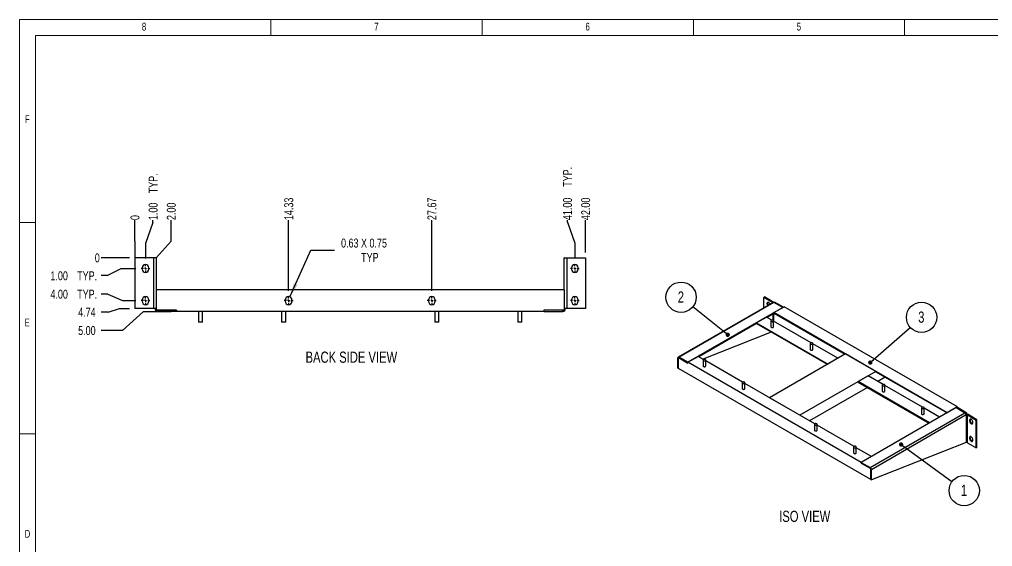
# Model space of a CAD drawing. Header units: inches. Extents: x 0 to 16.5, y 0 to 11.7.
# Drawn here: x 0.02 to 9.09, y 6.76 to 11.67 of the extents above; entities that cross this region are included whole.
import ezdxf

# ---------------------------------------------------------------- set-up
doc = ezdxf.new("R2010")
doc.units = ezdxf.units.IN
doc.header["$MEASUREMENT"] = 0
doc.linetypes.add('CENTERX2', pattern=[0.8, 0.5, -0.1, 0.1, -0.1])
doc.layers.add('FORMAT', color=7, linetype='Continuous')
doc.styles.add('SLDTEXTSTYLE0', font='TXT', dxfattribs={"width": 0.75})
doc.dimstyles.new('SLDDIMSTYLE2', dxfattribs={"dimtxt": 0.18, "dimasz": 0.04, "dimexe": 0, "dimexo": 0.0625, "dimgap": 0, "dimtad": 0, "dimtih": 1, "dimtoh": 1, "dimdec": 0, "dimrnd": 1e-09, "dimzin": 0, "dimdsep": 46, "dimtxsty": 'Standard', "dimblk1": 'DOT', "dimblk2": 'DOT', "dimsah": 1, "dimcen": 0.09, "dimadec": 0, "dimazin": 0, "dimtfac": 0.04, "dimtdec": 0, "dimtofl": 0, "dimtmove": 0, "dimatfit": 3, "dimldrblk": 'DOT', "dimfxl": 0, "dimfrac": 2, "dimtolj": 1, "dimtzin": 0, "dimarcsym": 0})
doc.dimstyles.new('SLDDIMSTYLE3', dxfattribs={"dimtxt": 0.084961, "dimasz": 0.13, "dimexe": 0, "dimexo": 0.0625, "dimgap": 0.02124, "dimtad": 0, "dimtih": 1, "dimtoh": 1, "dimdec": 0, "dimlfac": 10, "dimrnd": 1e-09, "dimdsep": 46, "dimtxsty": 'SLDTEXTSTYLE0', "dimblk1": 'NONE', "dimblk2": 'NONE', "dimsah": 1, "dimcen": 0.09, "dimadec": 0, "dimazin": 2, "dimtfac": 1, "dimtdec": 0, "dimtofl": 0, "dimtmove": 0, "dimatfit": 3, "dimldrblk": 'NONE', "dimfxl": 0, "dimfrac": 2, "dimtolj": 1, "dimtzin": 12, "dimarcsym": 0})
doc.dimstyles.new('SLDDIMSTYLE4', dxfattribs={"dimtxt": 0.084961, "dimasz": 0.13, "dimexe": 0, "dimexo": 0.0625, "dimgap": 0.02124, "dimtad": 0, "dimtih": 1, "dimtoh": 1, "dimlfac": 10, "dimrnd": 1e-09, "dimzin": 4, "dimdsep": 46, "dimtxsty": 'SLDTEXTSTYLE0', "dimblk1": 'NONE', "dimblk2": 'NONE', "dimsah": 1, "dimcen": 0.09, "dimadec": 0, "dimazin": 1, "dimtfac": 1, "dimtofl": 0, "dimtmove": 0, "dimatfit": 3, "dimldrblk": 'NONE', "dimfxl": 0, "dimfrac": 2, "dimtolj": 1, "dimtzin": 12, "dimarcsym": 0})
doc.dimstyles.new('SLDDIMSTYLE5', dxfattribs={"dimtxt": 0.084961, "dimasz": 0.13, "dimexe": 0, "dimexo": 0.0625, "dimgap": 0.02124, "dimtad": 0, "dimtih": 1, "dimtoh": 1, "dimlfac": 10, "dimrnd": 1e-09, "dimzin": 4, "dimdsep": 46, "dimtxsty": 'SLDTEXTSTYLE0', "dimblk1": 'NONE', "dimblk2": 'NONE', "dimsah": 1, "dimcen": 0.09, "dimadec": 0, "dimazin": 1, "dimtfac": 1, "dimtofl": 0, "dimtmove": 0, "dimatfit": 3, "dimldrblk": 'NONE', "dimfxl": 0, "dimfrac": 2, "dimtolj": 1, "dimtzin": 12, "dimarcsym": 0})
doc.dimstyles.new('SLDDIMSTYLE6', dxfattribs={"dimtxt": 0.084961, "dimasz": 0.13, "dimexe": 0, "dimexo": 0.0625, "dimgap": 0.02124, "dimtad": 0, "dimtih": 1, "dimtoh": 1, "dimlfac": 10, "dimrnd": 1e-09, "dimzin": 12, "dimdsep": 46, "dimtxsty": 'SLDTEXTSTYLE0', "dimblk1": 'NONE', "dimblk2": 'NONE', "dimsah": 1, "dimcen": 0.09, "dimadec": 0, "dimazin": 3, "dimtfac": 1, "dimtofl": 0, "dimtmove": 0, "dimatfit": 3, "dimldrblk": 'NONE', "dimfxl": 0, "dimfrac": 2, "dimtolj": 1, "dimtzin": 12, "dimarcsym": 0})
doc.dimstyles.new('SLDDIMSTYLE7', dxfattribs={"dimtxt": 0.084961, "dimasz": 0.13, "dimexe": 0, "dimexo": 0.0625, "dimgap": 0.02124, "dimtad": 0, "dimtih": 1, "dimtoh": 1, "dimlfac": 10, "dimrnd": 1e-09, "dimzin": 12, "dimdsep": 46, "dimtxsty": 'SLDTEXTSTYLE0', "dimsah": 1, "dimcen": 0, "dimadec": 0, "dimazin": 3, "dimtfac": 1, "dimtofl": 0, "dimtmove": 0, "dimatfit": 3, "dimfxl": 0, "dimfrac": 2, "dimtolj": 1, "dimtzin": 12, "dimarcsym": 0})

# ---------------------------------------------------------------- blocks, each defined once
blk = doc.blocks.new('Drawing View4')
at = {"color": 7, "linetype": 'Continuous', "lineweight": 25}
for p, q in [((-0.0108, 0.0997), (-0.8943, -0.4103)), ((-0.0022, 0.0988), (-0.8856, -0.4112)), ((-0.0901, 0.1496), (-0.0965, 0.1459)), ((-0.0965, 0.0502), (-0.0965, 0.1459)), ((-0.0144, 0.0985), (-0.0965, 0.1459)), ((-0.0081, 0.1022), (-0.0901, 0.1496)), ((-0.064, 0.0903), (-0.0577, 0.094)), ((-0.0577, 0.0872), (-0.0577, 0.094)), ((-0.0081, 0.1022), (-0.0144, 0.0985)), ((-0.0136, 0.098), (-0.0144, 0.0985)), ((-0.0144, 0.0985), (-0.0144, 0.0976)), ((0.0042, 0.1025), (-0.0022, 0.0988)), ((0.0799, 0.0514), (-0.0022, 0.0988)), ((0.0867, 0.0548), (0.0042, 0.1025)), ((0.0799, 0.0514), (-0.8036, -0.4586)), ((-0.064, 0.0835), (-0.064, 0.0903)), ((-0.064, 0.0835), (-0.0577, 0.0872)), ((-0.0017, 0.0038), (0.0926, 0.0582)), ((-0.0017, 0.0038), (-0.0017, 0.0038)), ((1.6128, -0.9282), (-0.0017, 0.0038)), ((0.6641, -0.3806), (-0.0017, 0.0038)), ((0, 0), (0.6617, -0.382)), ((0.0799, 0.0509), (0.0799, 0.0514)), ((1.7071, -0.8738), (0.0926, 0.0582)), ((-0.1667, -0.0914), (-0.0724, -0.037)), ((-0.0217, -0.0663), (-0.0724, -0.037)), ((0.0017, -0.001), (-0.0665, -0.0404)), ((-0.03, -0.073), (-0.03, -0.1275)), ((-0.0081, -0.0683), (-0.0081, -0.0066)), ((-0.005, -0.1275), (-0.005, -0.073)), ((0.3436, -0.2772), (-0.005, -0.0759)), ((-0.003, -0.0771), (-0.003, -0.0037)), ((0.0017, -0.001), (0.6617, -0.382)), ((-0.1633, -0.0962), (-0.7029, -0.4078)), ((-0.6673, -0.4284), (-0.0255, -0.1758)), ((0.4991, -0.4758), (-0.1667, -0.0914)), ((-0.1667, -0.0914), (-0.1667, -0.0914)), ((0.4991, -0.4758), (-0.1667, -0.0914)), ((-0.165, -0.0952), (0.4967, -0.4772)), ((-0.1633, -0.0963), (0.4967, -0.4772)), ((0.3353, -0.284), (0.3353, -0.3384)), ((0.3603, -0.3384), (0.3603, -0.284)), ((0.5934, -0.4214), (0.3603, -0.2868)), ((-0.8915, -0.4219), (-0.8978, -0.4183)), ((-0.8978, -0.513), (-0.8978, -0.4183)), ((-0.8915, -0.5167), (-0.8915, -0.4146)), ((-0.8915, -0.4146), (-0.8031, -0.4656)), ((-0.8915, -0.5167), (-0.8915, -0.4219)), ((-0.8856, -0.4185), (-0.8856, -0.4112)), ((-0.8036, -0.4586), (-0.8856, -0.4112)), ((-0.8036, -0.4659), (-0.8856, -0.4185)), ((-0.8031, -0.4588), (-0.7088, -0.4044)), ((-0.659, -0.4332), (-0.7088, -0.4044)), ((-0.6626, -0.4383), (-0.6626, -0.4927)), ((-0.6376, -0.4927), (-0.6376, -0.4383)), ((-0.2936, -0.6441), (-0.6376, -0.4455)), ((0.6641, -0.3806), (-0.043, -0.7888)), ((0.5934, -0.4214), (0.4991, -0.4758)), ((0.947, -0.5439), (0.6641, -0.3806)), ((-0.8978, -0.513), (-0.8915, -0.5167)), ((0.8998, -1.5508), (-0.8915, -0.5167)), ((-0.8036, -0.4586), (-0.8036, -0.4659)), ((0.8114, -1.3909), (-0.8031, -0.4588)), ((-0.8031, -0.4656), (-0.8031, -0.4588)), ((0.947, -0.5439), (0.2399, -0.9521)), ((0.947, -0.5507), (0.947, -0.5439)), ((1.6128, -0.9283), (0.947, -0.5439)), ((0.8763, -0.5847), (0.782, -0.6391)), ((1.016, -0.6654), (0.8763, -0.5847)), ((0.947, -0.5467), (1.6108, -0.9299)), ((0.9504, -0.5487), (0.947, -0.5507)), ((1.0351, -0.5975), (0.9668, -0.6369)), ((1.035, -0.5975), (1.6108, -0.9299)), ((-0.2973, -0.6492), (-0.2973, -0.7036)), ((-0.2723, -0.7036), (-0.2723, -0.6492)), ((0.3788, -1.0323), (-0.2723, -0.6564)), ((0.8701, -0.6928), (0.3304, -1.0043)), ((1.4478, -1.0235), (0.782, -0.6391)), ((0.782, -0.6391), (0.782, -0.6391)), ((1.4478, -1.0235), (0.782, -0.6391)), ((0.7837, -0.6429), (1.4458, -1.0252)), ((0.8719, -0.6938), (0.8721, -0.694)), ((0.8721, -0.694), (1.4458, -1.0252)), ((1.0078, -0.6721), (1.0078, -0.7266)), ((1.0328, -0.7266), (1.0328, -0.6721)), ((1.3814, -0.8763), (1.0328, -0.675)), ((0.2399, -0.9521), (-0.043, -0.7888)), ((1.6953, -0.8811), (0.8119, -1.3911)), ((1.3731, -0.883), (1.3731, -0.9375)), ((1.3981, -0.9375), (1.3981, -0.883)), ((1.5421, -0.9691), (1.3981, -0.8859)), ((1.7071, -0.8738), (1.6128, -0.9282)), ((1.6953, -0.8811), (1.7774, -0.9285)), ((1.7071, -0.8806), (1.7008, -0.8843)), ((1.7071, -0.8806), (1.7071, -0.8738)), ((1.7955, -0.9316), (1.7071, -0.8806)), ((0.8939, -1.4385), (1.7774, -0.9285)), ((1.7896, -0.9497), (0.9062, -1.4597)), ((1.5421, -0.9691), (1.4478, -1.0235)), ((1.5421, -0.9691), (1.5421, -0.9696)), ((1.6128, -0.9283), (1.6128, -0.9282)), ((1.6129, -0.9288), (1.6128, -0.9283)), ((1.7858, -0.9372), (1.7955, -0.9316)), ((1.7896, -0.9497), (1.7896, -1.2067)), ((1.7955, -0.9431), (1.7955, -0.9316)), ((1.8077, -0.946), (1.8014, -0.9497)), ((1.8014, -1.2077), (1.8014, -0.9497)), ((1.8014, -0.9497), (1.8834, -0.9971)), ((1.8898, -0.9934), (1.8077, -0.946)), ((1.8216, -0.9982), (1.8279, -0.9946)), ((1.8279, -1.0014), (1.8279, -0.9946)), ((1.8834, -0.9971), (1.8898, -0.9934)), ((1.8834, -1.2551), (1.8834, -0.9971)), ((1.8898, -1.2515), (1.8898, -0.9934)), ((0.3751, -1.0373), (0.3751, -1.0918)), ((0.4001, -1.0918), (0.4001, -1.0373)), ((0.7441, -1.2432), (0.4001, -1.0446)), ((1.4478, -1.0235), (1.4478, -1.0235)), ((1.4479, -1.024), (1.4478, -1.0235)), ((1.8216, -0.9982), (1.8216, -1.0051)), ((1.8216, -1.0051), (1.8279, -1.0014)), ((1.851, -1.0221), (1.851, -1.0153)), ((1.8216, -1.1616), (1.8279, -1.1579)), ((1.8216, -1.1616), (1.8216, -1.1684)), ((1.8216, -1.1684), (1.8279, -1.1647)), ((1.8279, -1.1647), (1.8279, -1.1579)), ((1.851, -1.1854), (1.851, -1.1786)), ((0.7405, -1.2483), (0.7405, -1.3027)), ((0.7655, -1.3027), (0.7655, -1.2483)), ((0.9057, -1.3364), (0.7655, -1.2555)), ((1.7896, -1.2067), (0.9062, -1.5544)), ((1.8014, -1.2077), (1.8834, -1.2551)), ((1.8898, -1.2515), (1.8834, -1.2551)), ((0.9057, -1.3364), (0.8114, -1.3909)), ((0.9057, -1.3365), (0.9057, -1.3364)), ((0.9057, -1.337), (0.9057, -1.3365)), ((0.8114, -1.3977), (0.8114, -1.3909)), ((0.8119, -1.3974), (0.8114, -1.3977)), ((0.8114, -1.3977), (0.8998, -1.4487)), ((0.8119, -1.3911), (0.8119, -1.3985)), ((0.8119, -1.3911), (0.8939, -1.4385)), ((0.8119, -1.3985), (0.8939, -1.4458)), ((0.8939, -1.4458), (0.8939, -1.4385)), ((0.8998, -1.5508), (0.8998, -1.4487)), ((0.8998, -1.456), (0.9062, -1.4597)), ((0.8998, -1.5508), (0.8998, -1.456)), ((0.9062, -1.5544), (0.9062, -1.4597)), ((0.8998, -1.5508), (0.9062, -1.5544))]:
    blk.add_line(p, q, dxfattribs=at)
at = {"color": 7, "linetype": 'Continuous', "lineweight": 25, "flags": 128}
for points in [[(-0.064, 0.0903), (-0.0637, 0.0939), (-0.0626, 0.0968), (-0.0608, 0.099), (-0.0585, 0.1004), (-0.0557, 0.1008), (-0.0526, 0.1003), (-0.0493, 0.0988), (-0.046, 0.0965), (-0.0429, 0.0934), (-0.0401, 0.0898), (-0.0378, 0.0857), (-0.0372, 0.0844)], [(-0.0053, 0.1002), (-0.0059, 0.1007), (-0.0081, 0.1022)], [(-0.0264, -0.0782), (-0.0236, -0.0793), (-0.0205, -0.0801), (-0.0171, -0.0803), (-0.0137, -0.0799), (-0.0107, -0.0791), (-0.0081, -0.0778), (-0.0062, -0.0761), (-0.0052, -0.0743), (-0.0051, -0.0723), (-0.0059, -0.0704), (-0.0076, -0.0687), (-0.01, -0.0673), (-0.0129, -0.0663), (-0.0162, -0.0659), (-0.0196, -0.0659), (-0.0229, -0.0665), (-0.0257, -0.0676), (-0.028, -0.0691), (-0.0294, -0.0709), (-0.03, -0.0728), (-0.0297, -0.0748), (-0.0284, -0.0766), (-0.0264, -0.0782)], [(-0.0264, -0.1326), (-0.0236, -0.1338), (-0.0205, -0.1345), (-0.0171, -0.1347), (-0.0137, -0.1344), (-0.0107, -0.1335), (-0.0081, -0.1322), (-0.0062, -0.1306), (-0.0052, -0.1287), (-0.005, -0.1275)], [(0.339, -0.2891), (0.3417, -0.2902), (0.3449, -0.291), (0.3482, -0.2912), (0.3516, -0.2908), (0.3547, -0.29), (0.3572, -0.2887), (0.3591, -0.2871), (0.3601, -0.2852), (0.3603, -0.2832), (0.3595, -0.2813), (0.3578, -0.2796), (0.3554, -0.2782), (0.3524, -0.2772), (0.3491, -0.2768), (0.3457, -0.2768), (0.3425, -0.2774), (0.3396, -0.2785), (0.3374, -0.28), (0.3359, -0.2818), (0.3353, -0.2837), (0.3357, -0.2857), (0.3369, -0.2875), (0.339, -0.2891)], [(0.339, -0.3435), (0.3417, -0.3447), (0.3449, -0.3454), (0.3482, -0.3456), (0.3516, -0.3453), (0.3547, -0.3444), (0.3572, -0.3431), (0.3591, -0.3415), (0.3601, -0.3396), (0.3603, -0.3384)], [(-0.659, -0.4434), (-0.6563, -0.4445), (-0.6531, -0.4453), (-0.6497, -0.4455), (-0.6464, -0.4451), (-0.6433, -0.4443), (-0.6407, -0.443), (-0.6389, -0.4414), (-0.6378, -0.4395), (-0.6377, -0.4375), (-0.6385, -0.4356), (-0.6402, -0.4339), (-0.6426, -0.4325), (-0.6456, -0.4315), (-0.6489, -0.4311), (-0.6523, -0.4311), (-0.6555, -0.4317), (-0.6584, -0.4328), (-0.6606, -0.4343), (-0.6621, -0.4361), (-0.6626, -0.438), (-0.6623, -0.44), (-0.661, -0.4418), (-0.659, -0.4434)], [(-0.659, -0.4978), (-0.6563, -0.499), (-0.6531, -0.4997), (-0.6497, -0.4999), (-0.6464, -0.4996), (-0.6433, -0.4987), (-0.6407, -0.4974), (-0.6389, -0.4958), (-0.6378, -0.4939), (-0.6376, -0.4927)], [(-0.2936, -0.6543), (-0.2909, -0.6555), (-0.2878, -0.6562), (-0.2844, -0.6564), (-0.281, -0.656), (-0.2779, -0.6552), (-0.2754, -0.6539), (-0.2735, -0.6523), (-0.2725, -0.6504), (-0.2724, -0.6484), (-0.2732, -0.6465), (-0.2748, -0.6448), (-0.2772, -0.6434), (-0.2802, -0.6424), (-0.2835, -0.642), (-0.2869, -0.6421), (-0.2902, -0.6426), (-0.293, -0.6437), (-0.2953, -0.6452), (-0.2967, -0.647), (-0.2973, -0.6489), (-0.2969, -0.6509), (-0.2957, -0.6527), (-0.2936, -0.6543)], [(-0.2936, -0.7087), (-0.2909, -0.7099), (-0.2878, -0.7106), (-0.2844, -0.7108), (-0.281, -0.7105), (-0.2779, -0.7096), (-0.2754, -0.7083), (-0.2735, -0.7067), (-0.2725, -0.7048), (-0.2723, -0.7036)], [(1.0114, -0.6772), (1.0141, -0.6784), (1.0173, -0.6792), (1.0207, -0.6794), (1.024, -0.679), (1.0271, -0.6782), (1.0297, -0.6769), (1.0315, -0.6752), (1.0326, -0.6734), (1.0327, -0.6714), (1.0319, -0.6695), (1.0302, -0.6678), (1.0278, -0.6664), (1.0248, -0.6654), (1.0215, -0.665), (1.0181, -0.665), (1.0149, -0.6656), (1.012, -0.6667), (1.0098, -0.6682), (1.0083, -0.67), (1.0078, -0.6719), (1.0081, -0.6739), (1.0094, -0.6757), (1.0114, -0.6772)], [(1.0114, -0.7317), (1.0141, -0.7329), (1.0173, -0.7336), (1.0207, -0.7338), (1.024, -0.7335), (1.0271, -0.7326), (1.0297, -0.7313), (1.0315, -0.7297), (1.0326, -0.7278), (1.0328, -0.7266)], [(1.3768, -0.8882), (1.3795, -0.8893), (1.3826, -0.8901), (1.386, -0.8903), (1.3894, -0.8899), (1.3925, -0.8891), (1.395, -0.8878), (1.3969, -0.8861), (1.3979, -0.8843), (1.398, -0.8823), (1.3972, -0.8804), (1.3956, -0.8787), (1.3931, -0.8773), (1.3902, -0.8763), (1.3869, -0.8759), (1.3835, -0.8759), (1.3802, -0.8765), (1.3774, -0.8776), (1.3751, -0.8791), (1.3737, -0.8809), (1.3731, -0.8828), (1.3735, -0.8848), (1.3747, -0.8866), (1.3768, -0.8882)], [(1.3768, -0.9426), (1.3795, -0.9438), (1.3826, -0.9445), (1.386, -0.9447), (1.3894, -0.9444), (1.3925, -0.9435), (1.395, -0.9422), (1.3969, -0.9406), (1.3979, -0.9387), (1.3981, -0.9375)], [(1.851, -1.0153), (1.8507, -1.0113), (1.8496, -1.007), (1.8478, -1.0028), (1.8455, -0.9988), (1.8427, -0.9951), (1.8396, -0.9921), (1.8363, -0.9897), (1.833, -0.9883), (1.8299, -0.9877), (1.8271, -0.9881), (1.8248, -0.9895), (1.823, -0.9917), (1.8219, -0.9947), (1.8216, -0.9982)], [(0.3788, -1.0425), (0.3815, -1.0436), (0.3847, -1.0444), (0.3881, -1.0446), (0.3914, -1.0442), (0.3945, -1.0434), (0.3971, -1.0421), (0.3989, -1.0404), (0.4, -1.0386), (0.4001, -1.0366), (0.3993, -1.0347), (0.3976, -1.033), (0.3952, -1.0316), (0.3922, -1.0306), (0.3889, -1.0302), (0.3855, -1.0302), (0.3823, -1.0308), (0.3794, -1.0319), (0.3772, -1.0334), (0.3757, -1.0352), (0.3751, -1.0371), (0.3755, -1.0391), (0.3767, -1.0409), (0.3788, -1.0425)], [(1.8216, -1.0051), (1.8219, -1.0091), (1.823, -1.0133), (1.8248, -1.0175), (1.8271, -1.0216), (1.8299, -1.0252), (1.833, -1.0282), (1.8363, -1.0306), (1.8396, -1.032), (1.8427, -1.0326), (1.8455, -1.0322), (1.8478, -1.0308), (1.8496, -1.0286), (1.8507, -1.0256), (1.851, -1.0221)], [(1.8494, -1.0289), (1.849, -1.0289), (1.8459, -1.0284), (1.8426, -1.0269), (1.8394, -1.0246), (1.8363, -1.0215), (1.8335, -1.0179), (1.8311, -1.0139), (1.8294, -1.0096), (1.8283, -1.0054), (1.8279, -1.0014)], [(0.3788, -1.0969), (0.3815, -1.0981), (0.3847, -1.0988), (0.3881, -1.099), (0.3914, -1.0987), (0.3945, -1.0978), (0.3971, -1.0965), (0.3989, -1.0949), (0.4, -1.093), (0.4001, -1.0918)], [(1.851, -1.1786), (1.8507, -1.1746), (1.8496, -1.1703), (1.8478, -1.1661), (1.8455, -1.1621), (1.8427, -1.1584), (1.8396, -1.1554), (1.8363, -1.153), (1.833, -1.1516), (1.8299, -1.151), (1.8271, -1.1515), (1.8248, -1.1528), (1.823, -1.155), (1.8219, -1.158), (1.8216, -1.1616)], [(1.8216, -1.1684), (1.8219, -1.1724), (1.823, -1.1766), (1.8248, -1.1808), (1.8271, -1.1849), (1.8299, -1.1885), (1.833, -1.1916), (1.8363, -1.1939), (1.8396, -1.1953), (1.8427, -1.1959), (1.8455, -1.1955), (1.8478, -1.1941), (1.8496, -1.1919), (1.8507, -1.1889), (1.851, -1.1854)], [(1.8494, -1.1922), (1.849, -1.1922), (1.8459, -1.1917), (1.8426, -1.1902), (1.8394, -1.1879), (1.8363, -1.1848), (1.8335, -1.1812), (1.8311, -1.1772), (1.8294, -1.1729), (1.8283, -1.1687), (1.8279, -1.1647)], [(0.7441, -1.2534), (0.7468, -1.2545), (0.75, -1.2553), (0.7534, -1.2555), (0.7568, -1.2551), (0.7598, -1.2543), (0.7624, -1.253), (0.7643, -1.2514), (0.7653, -1.2495), (0.7654, -1.2475), (0.7646, -1.2456), (0.7629, -1.2439), (0.7605, -1.2425), (0.7576, -1.2415), (0.7542, -1.2411), (0.7508, -1.2411), (0.7476, -1.2417), (0.7448, -1.2428), (0.7425, -1.2443), (0.7411, -1.2461), (0.7405, -1.248), (0.7408, -1.25), (0.7421, -1.2518), (0.7441, -1.2534)], [(0.7441, -1.3078), (0.7468, -1.309), (0.75, -1.3097), (0.7534, -1.3099), (0.7568, -1.3096), (0.7598, -1.3087), (0.7624, -1.3074), (0.7643, -1.3058), (0.7653, -1.3039), (0.7655, -1.3027)]]:
    blk.add_lwpolyline(points, dxfattribs=at)
at = {"color": 7, "linetype": 'Continuous', "lineweight": 25}
for centre, radius, start, end in [((-0.0451, 0.0946), 0.0126, 150.31525, 182.77616), ((-0.0072, 0.0917), 0.0087, 54.38242, 114.30712), ((-0.0342, 0.0845), 0.0298, 181.99066, 207.30241), ((-0.0279, 0.0882), 0.0298, 181.99066, 207.30241), ((0.0022, 0.0033), 0.00399, 172.74417, 235.94365), ((-0.1628, -0.0919), 0.00399, 172.74417, 235.94365), ((-0.0238, -0.1269), 0.00623, 185.38279, 245.93735), ((0.3415, -0.3378), 0.00623, 185.38279, 245.93735), ((-0.8904, -0.417), 0.00756, 50.79671, 189.21404), ((-0.8879, -0.4213), 0.00364, 50.79671, 189.21404), ((-0.6564, -0.4921), 0.00623, 185.38279, 245.93735), ((-0.2911, -0.703), 0.00623, 185.38279, 245.93735), ((0.7859, -0.6396), 0.00399, 172.74417, 235.94365), ((1.014, -0.726), 0.00623, 185.38279, 245.93735), ((1.3793, -0.9369), 0.00623, 185.38279, 245.93735), ((1.7631, -0.9509), 0.0266, 2.60548, 57.39452), ((1.7954, -0.9704), 0.0273, 63.09462, 104.13888), ((1.7955, -0.9611), 0.0128, 62.60967, 117.39033), ((1.8405, -0.994), 0.0126, 150.31525, 182.77616), ((0.3813, -1.0912), 0.00623, 185.38279, 245.93735), ((1.8405, -1.1573), 0.0126, 150.31525, 182.77616), ((1.7955, -1.2191), 0.0128, 62.68379, 100.45625), ((0.7467, -1.3021), 0.00623, 185.38279, 245.93735), ((0.8796, -1.4609), 0.0266, 2.60548, 57.39452), ((0.887, -1.4566), 0.0128, 2.60548, 57.39452)]:
    blk.add_arc(centre, radius, start, end, dxfattribs=at)
blk.add_ellipse((1.7955, -1.2101), major_axis=(0.00831, -0.00185), ratio=0.370945, start_param=1.935965, end_param=2.438553, dxfattribs=at)
blk = doc.blocks.new('SW_NOTE_0_1')
at = {"layer": 'FORMAT', "color": 0}
blk.add_circle((-0.11, 0.0886), 0.1412, dxfattribs=at)
at = {"layer": 'FORMAT', "color": 0, "insert": (-0.1121, 0.1425), "char_height": 0.1042, "attachment_point": 2, "style": 'SLDTEXTSTYLE0'}
blk.add_mtext('2', dxfattribs=at)
blk = doc.blocks.new('_Dot')
at = {"color": 0, "linetype": 'ByBlock', "lineweight": -2}
blk.add_line((-0.5, 0), (-1, 0), dxfattribs=at)
at = {"color": 0, "linetype": 'ByBlock', "const_width": 0.5}
blk.add_lwpolyline([(-0.25, 0, 1), (0.25, 0, 1)], format="xyb", close=True, dxfattribs=at)
blk = doc.blocks.new('SW_NOTE_0_2')
at = {"layer": 'FORMAT', "color": 0}
blk.add_circle((0.1141, -0.0833), 0.1412, dxfattribs=at)
at = {"layer": 'FORMAT', "color": 0, "insert": (0.112, -0.0293), "char_height": 0.1042, "attachment_point": 2, "style": 'SLDTEXTSTYLE0'}
blk.add_mtext('1', dxfattribs=at)
blk = doc.blocks.new('SW_NOTE_0_3')
at = {"layer": 'FORMAT', "color": 0}
blk.add_circle((0.1059, 0.0935), 0.1412, dxfattribs=at)
at = {"layer": 'FORMAT', "color": 0, "insert": (0.1038, 0.1474), "char_height": 0.1042, "attachment_point": 2, "style": 'SLDTEXTSTYLE0'}
blk.add_mtext('3', dxfattribs=at)
blk = doc.blocks.new('Drawing View5')
at = {"color": 7, "linetype": 'Continuous', "lineweight": 25}
for p, q in [((-0.5933, 0.5), (-0.5933, 0.0259)), ((-0.4192, 0.5), (-0.5933, 0.5)), ((-0.4192, 0.5), (-0.4192, 0.0259)), ((-0.3933, 0.498), (-0.3933, 0.2)), ((3.4067, 0.2), (3.4067, 0.498)), ((3.41, 0.5), (3.4327, 0.5)), ((3.4327, 0.5), (3.4327, 0.0259)), ((3.4327, 0.5), (3.6067, 0.5)), ((3.6067, 0.5), (3.6067, 0.0259)), ((-0.5245, 0.4062), (-0.5245, 0.3937)), ((-0.462, 0.3937), (-0.462, 0.4062)), ((3.4755, 0.4062), (3.4755, 0.3937)), ((3.538, 0.3937), (3.538, 0.4062)), ((-0.3933, 0.2), (-0.3933, 0.0125)), ((3.4067, 0.2), (-0.3933, 0.2)), ((3.4067, 0.2), (3.4067, 0.0125)), ((-0.5245, 0.1062), (-0.5245, 0.0937)), ((-0.462, 0.0937), (-0.462, 0.1062)), ((0.8085, 0.1062), (0.8085, 0.0937)), ((0.871, 0.0937), (0.871, 0.1062)), ((2.1425, 0.1062), (2.1425, 0.0937)), ((2.205, 0.0937), (2.205, 0.1062)), ((3.4755, 0.1062), (3.4755, 0.0937)), ((3.538, 0.0937), (3.538, 0.1062)), ((-0.4192, 0.0259), (-0.5933, 0.0259)), ((-0.3933, 0.0259), (-0.4192, 0.0259)), ((-0.2057, 0.0125), (-0.3933, 0.0125)), ((-0.3808, 0), (-0.3808, 0.0125)), ((-0.2067, 0), (-0.3808, 0)), ((-0.2067, 0.0125), (-0.2067, 0)), ((-0.2057, 0.0125), (-0.2057, 0)), ((3.2193, 0), (-0.2057, 0)), ((0, 0), (0, -0.1)), ((0.0375, -0.1), (0.0375, 0)), ((0.775, 0), (0.775, -0.1)), ((0.8125, -0.1), (0.8125, 0)), ((2.2015, 0), (2.2015, -0.1)), ((2.2389, -0.1), (2.2389, 0)), ((2.9765, 0), (2.9765, -0.1)), ((3.0139, -0.1), (3.0139, 0)), ((3.4067, 0.0125), (3.2193, 0.0125)), ((3.2193, 0.0125), (3.2193, 0)), ((3.2202, 0), (3.2202, 0.0125)), ((3.3942, 0), (3.3942, 0.0125)), ((3.4327, 0.0259), (3.4067, 0.0259)), ((3.6067, 0.0259), (3.4327, 0.0259)), ((3.2202, 0), (3.3942, 0)), ((0.0375, -0.1), (0, -0.1)), ((0.8125, -0.1), (0.775, -0.1)), ((2.2389, -0.1), (2.2015, -0.1)), ((3.0139, -0.1), (2.9765, -0.1))]:
    blk.add_line(p, q, dxfattribs=at)
for centre, radius, start, end in [((-0.4933, 0.4062), 0.0313, 0, 180), ((-0.4933, 0.3937), 0.0313, 180, 0), ((3.5067, 0.4062), 0.0312, 0, 180), ((3.5067, 0.3937), 0.0312, 180, 0), ((-0.4933, 0.1062), 0.0313, 0, 180), ((-0.4933, 0.0937), 0.0313, 180, 0), ((0.8398, 0.1062), 0.0312, 0, 180), ((0.8398, 0.0937), 0.0312, 180, 0), ((2.1738, 0.1062), 0.0312, 0, 180), ((2.1738, 0.0937), 0.0312, 180, 0), ((3.5067, 0.1062), 0.0313, 0, 180), ((3.5067, 0.0937), 0.0313, 180, 0), ((-0.3808, 0.0259), 0.026, 180, 270), ((3.3942, 0.0259), 0.0259, 270, 0)]:
    blk.add_arc(centre, radius, start, end, dxfattribs=at)
for centre, major_axis, ratio, start_param, end_param in [((-0.4192, 0.498), (0.026, 0), 0.076599, 0, 1.570796), ((3.4327, 0.498), (0.0259, 0), 0.15902, 2.639004, 3.141593)]:
    blk.add_ellipse(centre, major_axis=major_axis, ratio=ratio, start_param=start_param, end_param=end_param, dxfattribs=at)
blk = doc.blocks.new('_D_2')
at = {"layer": 'FORMAT'}
blk.add_line((1.0438, 9.4545), (0.7813, 9.4545), dxfattribs=at)
at = {"layer": 'FORMAT', "insert": (0.7207, 9.4948), "char_height": 0.0833, "attachment_point": 1, "style": 'SLDTEXTSTYLE0'}
blk.add_mtext('0', dxfattribs=at)
blk = doc.blocks.new('_None')
blk = doc.blocks.new('_D_3')
at = {"layer": 'FORMAT'}
for p, q in [((0.8375, 9.2875), (0.9678, 9.3545)), ((0.9678, 9.3545), (1.1025, 9.3545)), ((0.8375, 9.2875), (0.7813, 9.2875))]:
    blk.add_line(p, q, dxfattribs=at)
at = {"layer": 'FORMAT', "char_height": 0.08333, "attachment_point": 1, "style": 'SLDTEXTSTYLE0'}
for s, insert in [('1.00', (0.3073, 9.3278)), ('TYP.', (0.5567, 9.3278))]:
    blk.add_mtext(s, dxfattribs=dict(at, insert=insert))
blk = doc.blocks.new('_D_4')
at = {"layer": 'FORMAT'}
for p, q in [((0.8437, 9.1158), (0.7813, 9.1158)), ((0.8437, 9.1158), (0.9802, 9.0545)), ((0.9802, 9.0545), (1.1025, 9.0545))]:
    blk.add_line(p, q, dxfattribs=at)
at = {"layer": 'FORMAT', "char_height": 0.08333, "attachment_point": 1, "style": 'SLDTEXTSTYLE0'}
for s, insert in [('4.00', (0.3073, 9.1562)), ('TYP.', (0.5567, 9.1562))]:
    blk.add_mtext(s, dxfattribs=dict(at, insert=insert))
blk = doc.blocks.new('_D_5')
at = {"layer": 'FORMAT'}
for p, q in [((0.8452, 8.9481), (0.952, 8.9804)), ((0.952, 8.9804), (1.0438, 8.9804)), ((0.8452, 8.9481), (0.7813, 8.9481))]:
    blk.add_line(p, q, dxfattribs=at)
at = {"layer": 'FORMAT', "insert": (0.5658, 8.9885), "char_height": 0.08333, "attachment_point": 1, "style": 'SLDTEXTSTYLE0'}
blk.add_mtext('4.74', dxfattribs=at)
blk = doc.blocks.new('_D_6')
at = {"layer": 'FORMAT'}
for p, q in [((0.9782, 8.7772), (1.175, 8.9545)), ((1.175, 8.9545), (1.4313, 8.9545)), ((0.9782, 8.7772), (0.7813, 8.7772))]:
    blk.add_line(p, q, dxfattribs=at)
at = {"layer": 'FORMAT', "insert": (0.5658, 8.8176), "char_height": 0.08333, "attachment_point": 1, "style": 'SLDTEXTSTYLE0'}
blk.add_mtext('5.00', dxfattribs=at)
blk = doc.blocks.new('_D_7')
at = {"layer": 'FORMAT'}
for q in [(1.0938, 9.8051), (1.0938, 9.4545)]:
    blk.add_line((1.0938, 9.6082), q, dxfattribs=at)
at = {"layer": 'FORMAT', "insert": (1.0534, 9.8051), "char_height": 0.0833, "attachment_point": 1, "rotation": 90, "style": 'SLDTEXTSTYLE0'}
blk.add_mtext('0', dxfattribs=at)
blk = doc.blocks.new('_D_8')
at = {"layer": 'FORMAT'}
for p, q in [((1.2631, 9.7825), (1.2631, 9.8051)), ((1.2631, 9.7825), (1.1938, 9.5857)), ((1.1938, 9.5857), (1.1938, 9.4457))]:
    blk.add_line(p, q, dxfattribs=at)
at = {"layer": 'FORMAT', "char_height": 0.08333, "attachment_point": 1, "rotation": 90, "style": 'SLDTEXTSTYLE0'}
for s, insert in [('TYP.', (1.2227, 10.0545)), ('1.00', (1.2227, 9.8051))]:
    blk.add_mtext(s, dxfattribs=dict(at, insert=insert))
blk = doc.blocks.new('_D_9')
at = {"layer": 'FORMAT'}
for q in [(1.4324, 9.8051), (1.2938, 9.4525)]:
    blk.add_line((1.4324, 9.6082), q, dxfattribs=at)
at = {"layer": 'FORMAT', "insert": (1.392, 9.8051), "char_height": 0.08333, "attachment_point": 1, "rotation": 90, "style": 'SLDTEXTSTYLE0'}
blk.add_mtext('2.00', dxfattribs=at)
blk = doc.blocks.new('_D_10')
at = {"layer": 'FORMAT'}
blk.add_line((2.5268, 9.1457), (2.5268, 9.8051), dxfattribs=at)
at = {"layer": 'FORMAT', "insert": (2.4864, 9.8051), "char_height": 0.08333, "attachment_point": 1, "rotation": 90, "style": 'SLDTEXTSTYLE0'}
blk.add_mtext('14.33', dxfattribs=at)
blk = doc.blocks.new('_D_11')
at = {"layer": 'FORMAT'}
blk.add_line((3.8608, 9.1457), (3.8608, 9.8051), dxfattribs=at)
at = {"layer": 'FORMAT', "insert": (3.8204, 9.8051), "char_height": 0.08333, "attachment_point": 1, "rotation": 90, "style": 'SLDTEXTSTYLE0'}
blk.add_mtext('27.67', dxfattribs=at)
blk = doc.blocks.new('_D_12')
at = {"layer": 'FORMAT'}
for p, q in [((5.1245, 9.7872), (5.1245, 9.8051)), ((5.1245, 9.7872), (5.1938, 9.5904)), ((5.1938, 9.5904), (5.1938, 9.4457))]:
    blk.add_line(p, q, dxfattribs=at)
at = {"layer": 'FORMAT', "char_height": 0.08333, "attachment_point": 1, "rotation": 90, "style": 'SLDTEXTSTYLE0'}
for s, insert in [('TYP.', (5.0841, 10.1152)), ('41.00', (5.0841, 9.8051))]:
    blk.add_mtext(s, dxfattribs=dict(at, insert=insert))
blk = doc.blocks.new('_D_13')
at = {"layer": 'FORMAT'}
blk.add_line((5.2938, 9.5045), (5.2938, 9.8051), dxfattribs=at)
at = {"layer": 'FORMAT', "insert": (5.2534, 9.8051), "char_height": 0.08333, "attachment_point": 1, "rotation": 90, "style": 'SLDTEXTSTYLE0'}
blk.add_mtext('42.00', dxfattribs=at)
blk = doc.blocks.new('_D_14')
at = {"layer": 'FORMAT'}
for p, q in [((2.5395, 9.0892), (2.7344, 9.5253)), ((2.7344, 9.5253), (2.9531, 9.5253))]:
    blk.add_line(p, q, dxfattribs=at)
blk.add_solid([(2.5395, 9.0892), (2.6108, 9.1998), (2.5743, 9.2161)], dxfattribs=at)
at = {"layer": 'FORMAT', "attachment_point": 1, "style": 'SLDTEXTSTYLE0'}
for s, insert, char_height in [('0.63 X 0.75', (3.0156, 9.6327), 0.083333), ('TYP', (3.2031, 9.4986), 0.08333)]:
    blk.add_mtext(s, dxfattribs=dict(at, insert=insert, char_height=char_height))
blk = doc.blocks.new('SW_CENTERMARKSYMBOL_0')
at = {"layer": 'FORMAT', "color": 0, "linetype": 'CENTERX2'}
for p, q in [((-0.02, 0), (-0.04125, 0)), ((0, 0), (-0.01, 0)), ((0, 0.02), (0, 0.04125)), ((0, 0), (0, 0.01)), ((0, 0), (0, -0.01)), ((0, 0), (0.01, 0)), ((0.02, 0), (0.04125, 0)), ((0, -0.02), (0, -0.04125))]:
    blk.add_line(p, q, dxfattribs=at)
blk = doc.blocks.new('SW_CENTERMARKSYMBOL_1')
at = {"layer": 'FORMAT', "color": 0, "linetype": 'CENTERX2'}
for p, q in [((0, 0), (-0.01, 0)), ((0, 0.02), (0, 0.04125)), ((0, 0), (0, 0.01)), ((0, 0), (0, -0.01)), ((0, 0), (0.01, 0)), ((0.02, 0), (0.04125, 0)), ((-0.02, 0), (-0.04125, 0)), ((0, -0.02), (0, -0.04125))]:
    blk.add_line(p, q, dxfattribs=at)
blk = doc.blocks.new('SW_CENTERMARKSYMBOL_2')
at = {"layer": 'FORMAT', "color": 0, "linetype": 'CENTERX2'}
for p, q in [((-0.02, 0), (-0.04125, 0)), ((0, 0), (-0.01, 0)), ((0, 0.02), (0, 0.04125)), ((0, 0), (0, 0.01)), ((0, 0), (0, -0.01)), ((0, 0), (0.01, 0)), ((0.02, 0), (0.04125, 0)), ((0, -0.02), (0, -0.04125))]:
    blk.add_line(p, q, dxfattribs=at)
blk = doc.blocks.new('SW_CENTERMARKSYMBOL_3')
at = {"layer": 'FORMAT', "color": 0, "linetype": 'CENTERX2'}
for p, q in [((-0.02, 0), (-0.04125, 0)), ((0, 0), (-0.01, 0)), ((0, 0.02), (0, 0.04125)), ((0, 0), (0, 0.01)), ((0, 0), (0, -0.01)), ((0, 0), (0.01, 0)), ((0.02, 0), (0.04125, 0)), ((0, -0.02), (0, -0.04125))]:
    blk.add_line(p, q, dxfattribs=at)
blk = doc.blocks.new('SW_CENTERMARKSYMBOL_4')
at = {"layer": 'FORMAT', "color": 0, "linetype": 'CENTERX2'}
for p, q in [((-0.02, 0), (-0.04125, 0)), ((0, 0), (-0.01, 0)), ((0, 0.02), (0, 0.04125)), ((0, 0), (0, 0.01)), ((0, 0), (0, -0.01)), ((0, 0), (0.01, 0)), ((0.02, 0), (0.04125, 0)), ((0, -0.02), (0, -0.04125))]:
    blk.add_line(p, q, dxfattribs=at)
blk = doc.blocks.new('SW_CENTERMARKSYMBOL_5')
at = {"layer": 'FORMAT', "color": 0, "linetype": 'CENTERX2'}
for p, q in [((-0.02, 0), (-0.04125, 0)), ((0, 0), (-0.01, 0)), ((0, 0.02), (0, 0.04125)), ((0, 0), (0, 0.01)), ((0, 0), (0, -0.01)), ((0, 0), (0.01, 0)), ((0.02, 0), (0.04125, 0)), ((0, -0.02), (0, -0.04125))]:
    blk.add_line(p, q, dxfattribs=at)

msp = doc.modelspace()

# ---------------------------------------------------------------- linework, layer by layer
at = {"color": 7, "linetype": 'Continuous', "lineweight": 18}
for p, q in [((0.0187, 0.0187), (0.0187, 11.67421)), ((0.0187, 11.67421), (16.51673, 11.67421)), ((2.3622, 11.52421), (2.3622, 11.67421)), ((4.33071, 11.52421), (4.33071, 11.67421)), ((6.29921, 11.52421), (6.29921, 11.67421)), ((8.26772, 11.52421), (8.26772, 11.67421)), ((8.26772, 11.64425), (8.26772, 11.52417)), ((0.1687, 0.1687), (0.1687, 11.52421)), ((0.1687, 11.52421), (16.36673, 11.52421)), ((0.1687, 9.78346), (0.0187, 9.78346)), ((0.1687, 7.81496), (0.0187, 7.81496))]:
    msp.add_line(p, q, dxfattribs=at)

# ---------------------------------------------------------------- block references
at = {"color": 7, "linetype": 'Continuous', "lineweight": 25}
for name, p in [('Drawing View5', (1.68701, 8.95446)), ('Drawing View4', (7.05173, 8.93895))]:
    msp.add_blockref(name, p, dxfattribs=at)
at = {"layer": 'FORMAT', "linetype": 'CENTERX2'}
for name, p in [('SW_CENTERMARKSYMBOL_0', (1.19376, 9.35446)), ('SW_CENTERMARKSYMBOL_2', (5.19376, 9.35446)), ('SW_CENTERMARKSYMBOL_1', (1.19376, 9.05446)), ('SW_CENTERMARKSYMBOL_5', (2.52676, 9.05446)), ('SW_CENTERMARKSYMBOL_4', (3.86076, 9.05446)), ('SW_CENTERMARKSYMBOL_3', (5.19376, 9.05446))]:
    msp.add_blockref(name, p, dxfattribs=at)
at = {"layer": 'FORMAT'}
for name, p in [('SW_NOTE_0_1', (6.29442, 8.99805)), ('SW_NOTE_0_3', (8.31912, 8.80573)), ('SW_NOTE_0_2', (8.70875, 7.36832))]:
    msp.add_blockref(name, p, dxfattribs=at)

# ---------------------------------------------------------------- texts
at = {"color": 7, "linetype": 'Continuous', "lineweight": 0, "char_height": 0.07292, "style": 'SLDTEXTSTYLE0'}
for s, insert, attachment_point in [('8', (1.17963, 11.64401), 2), ('7', (3.34499, 11.64401), 2), ('6', (5.31349, 11.64401), 2), ('5', (7.282, 11.64401), 2), ('F', (0.07043, 10.78209), 1), ('E', (0.06659, 8.88727), 1), ('D', (0.06659, 6.91877), 1)]:
    msp.add_mtext(s, dxfattribs=dict(at, insert=insert, attachment_point=attachment_point))
at = {"layer": 'FORMAT', "attachment_point": 1, "style": 'SLDTEXTSTYLE0'}
for s, insert, char_height in [('BACK SIDE VIEW', (2.68486, 8.58002), 0.1041667), ('ISO VIEW', (7.09856, 7.09713), 0.104167)]:
    msp.add_mtext(s, dxfattribs=dict(at, insert=insert, char_height=char_height))

# ---------------------------------------------------------------- dimensions: what is measured, and where the dimension line sits
at = {"layer": 'FORMAT'}
for feature_location, offset, dtype, dimstyle, picture, middle in [((5.19376, 9.39571), (-0.06931, 0.40936), 1, 'SLDDIMSTYLE4', '_D_12', (5.12446, 10.07243)), ((1.19376, 9.39571), (0.06931, 0.40936), 1, 'SLDDIMSTYLE4', '_D_8', (1.26307, 10.0421)), ((1.15251, 9.35446), (-0.37117, -0.06699), 0, 'SLDDIMSTYLE4', '_D_3', (0.5443, 9.28747)), ((1.15251, 9.05446), (-0.37117, 0.06139), 0, 'SLDDIMSTYLE5', '_D_4', (0.5443, 9.11584))]:
    dim = msp.add_ordinate_dim(feature_location=feature_location, offset=offset, dtype=dtype, origin=(1.09376, 9.45446), text='<> TYP.', dimstyle=dimstyle, dxfattribs=at)
    dim.commit()
    dim.dimension.update_dxf_attribs({"geometry": picture, "text_midpoint": middle})
for feature_location, offset, dtype, origin, dimstyle, picture, middle in [((2.52676, 9.09571), (0, 0.70936), 1, (1.09376, 9.45446), 'SLDDIMSTYLE6', '_D_10', (2.52676, 9.94318)), ((3.86076, 9.09571), (0, 0.70936), 1, (1.09376, 9.45446), 'SLDDIMSTYLE6', '_D_11', (3.86076, 9.94318)), ((5.29376, 9.45446), (0, 0.35061), 1, (1.09376, 9.45446), 'SLDDIMSTYLE5', '_D_13', (5.29376, 9.94318)), ((1.29376, 9.45247), (0.13861, 0.3526), 1, (1.09376, 9.45446), 'SLDDIMSTYLE5', '_D_9', (1.43238, 9.91286)), ((1.0937625687, 9.454457077), (0, 0.350608769), 1, (1.0937625687, 9.454457077), 'SLDDIMSTYLE3', '_D_7', (1.0937625687, 9.8353899198)), ((1.09376, 8.98041), (-0.31242, -0.03232), 0, (1.09376, 9.45446), 'SLDDIMSTYLE6', '_D_5', (0.67355, 8.94808)), ((1.48126, 8.95446), (-0.69992, -0.17723), 0, (1.09376, 9.45446), 'SLDDIMSTYLE5', '_D_6', (0.67355, 8.77723)), ((1.0937625687, 9.454457077), (-0.3124209503, 0), 0, (1.0937625687, 9.454457077), 'SLDDIMSTYLE3', '_D_2', (0.7510175445, 9.454457077))]:
    dim = msp.add_ordinate_dim(feature_location=feature_location, offset=offset, dtype=dtype, origin=origin, dimstyle=dimstyle, dxfattribs=at)
    dim.commit()
    dim.dimension.update_dxf_attribs({"geometry": picture, "text_midpoint": middle})
dim = msp.add_radius_dim(center=(2.52676, 9.06071), mpoint=(2.53951, 9.08924), text='<> X .75\\PTYP\\P', dimstyle='SLDDIMSTYLE7', override={"dimpost": '<>'}, dxfattribs=at)
dim.commit()
dim.dimension.update_dxf_attribs({"geometry": '_D_14', "text_midpoint": (3.29816, 9.52531), "dimtype": 164})

# ---------------------------------------------------------------- leaders
for points in [[(6.61899, 8.73655), (6.29442, 8.99805)], [(7.94721, 8.4775), (8.31912, 8.80573)], [(8.23452, 7.71448), (8.70875, 7.36832)]]:
    msp.add_leader(points, dimstyle='SLDDIMSTYLE2', dxfattribs=at)

doc.saveas('drawing.dxf')
